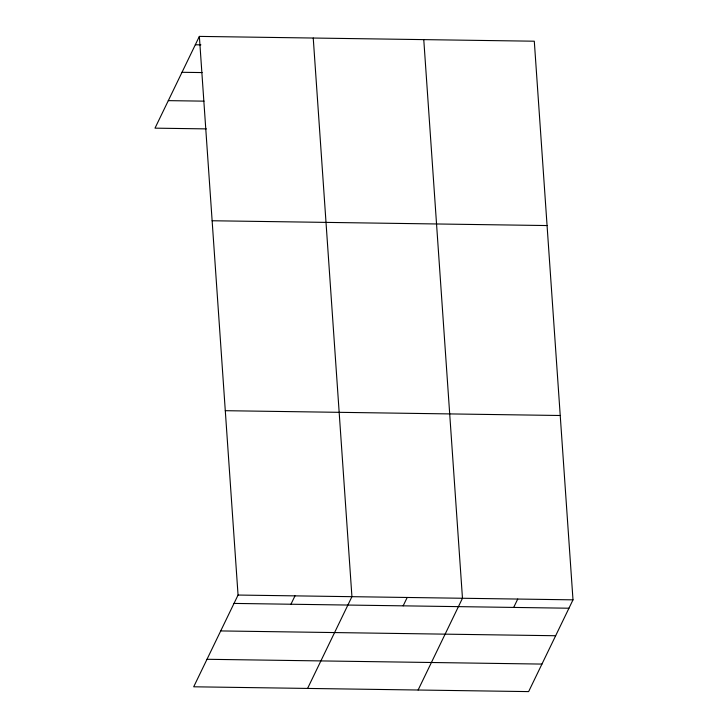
<?xml version="1.0" encoding="UTF-8"?>
<svg xmlns="http://www.w3.org/2000/svg" width="728" height="728" viewBox="0 0 728 728"><rect width="100%" height="100%" fill="white"/><g stroke="black" fill="none" stroke-linecap="round" stroke-linejoin="round"><path stroke-width="1.09" d="M199.363 36.4L238.056 595.049L193.703 686.795L528.637 691.6L573 599.845L534.297 41.205L199.363 36.4L155 128.155L206.361 128.892M290.954 604.231L294.995 595.859M307.58 688.433L351.933 596.678L313.24 38.029M403.157 605.842L407.207 597.47M418.109 690.017L462.471 598.261L423.769 39.612M513.686 607.425L517.735 599.053M195.313 44.772L200.892 44.854M182.009 72.29L202.111 72.573M168.304 100.637L204.031 101.147M212.13 220.757L547.065 225.553M225.289 410.692L560.223 415.497M238.056 595.049L573 599.845M234.016 603.421L568.95 608.217M220.711 630.93L555.646 635.735M207.007 659.286L541.941 664.082"/></g></svg>
